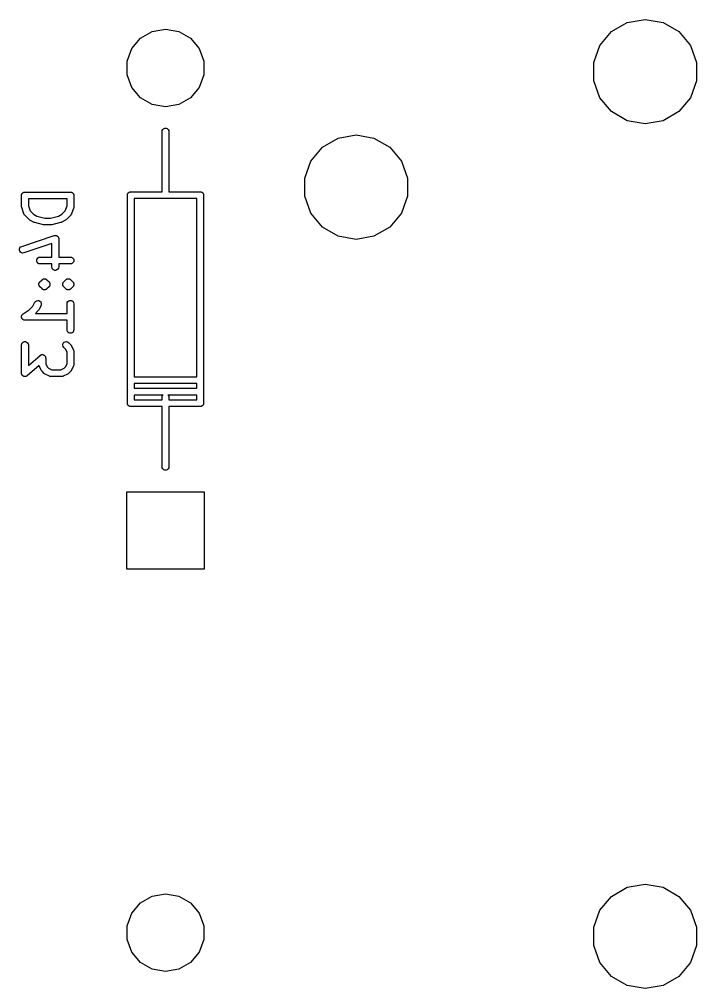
# Model space of a CAD drawing. Extents: x 17 to 273, y -105 to -8.
# Drawn here: x 257.79 to 272.67, y -37.07 to -15.77 of the extents above; entities that cross this region are included whole.
import ezdxf

# ---------------------------------------------------------------- set-up
doc = ezdxf.new("R2010")
doc.units = 0
doc.header["$MEASUREMENT"] = 0
doc.layers.add('BLACK', color=7, linetype='CONTINUOUS')

msp = doc.modelspace()

# ---------------------------------------------------------------- linework, layer by layer
at = {"layer": 'Black'}
for p, q in [((270.802, -16.0411), (271.148, -15.8418)), ((271.148, -15.8418), (271.54, -15.7726)), ((271.54, -15.7726), (271.932, -15.8418)), ((271.932, -15.8418), (272.278, -16.0411)), ((260.454, -16.1861), (260.711, -16.038)), ((260.711, -16.038), (261.003, -15.9866)), ((261.003, -15.9866), (261.294, -16.038)), ((261.294, -16.038), (261.551, -16.1861)), ((270.546, -16.3463), (270.802, -16.0411)), ((272.278, -16.0411), (272.534, -16.3463)), ((260.264, -16.413), (260.454, -16.1861)), ((261.551, -16.1861), (261.741, -16.413)), ((270.41, -16.7208), (270.546, -16.3463)), ((272.534, -16.3463), (272.67, -16.7208)), ((260.163, -16.6914), (260.264, -16.413)), ((261.741, -16.413), (261.842, -16.6914)), ((260.163, -16.9876), (260.163, -16.6914)), ((261.842, -16.6914), (261.842, -16.9876)), ((270.41, -17.1192), (270.41, -16.7208)), ((272.67, -16.7208), (272.67, -17.1192)), ((260.264, -17.2659), (260.163, -16.9876)), ((261.842, -16.9876), (261.741, -17.2659)), ((270.546, -17.4937), (270.41, -17.1192)), ((272.67, -17.1192), (272.534, -17.4937)), ((260.454, -17.4928), (260.264, -17.2659)), ((261.741, -17.2659), (261.551, -17.4928)), ((260.711, -17.6409), (260.454, -17.4928)), ((261.003, -17.6924), (260.711, -17.6409)), ((261.294, -17.6409), (261.003, -17.6924)), ((261.551, -17.4928), (261.294, -17.6409)), ((270.802, -17.7989), (270.546, -17.4937)), ((272.534, -17.4937), (272.278, -17.7989)), ((271.148, -17.9982), (270.802, -17.7989)), ((272.278, -17.7989), (271.932, -17.9982)), ((271.54, -18.0674), (271.148, -17.9982)), ((271.932, -17.9982), (271.54, -18.0674)), ((260.928, -18.2365), (260.932, -18.2108)), ((260.928, -19.5585), (260.928, -18.2365)), ((260.932, -18.2108), (260.945, -18.1883)), ((260.945, -18.1883), (260.965, -18.1715)), ((260.965, -18.1715), (260.99, -18.1626)), ((260.99, -18.1626), (261.016, -18.1626)), ((261.016, -18.1626), (261.04, -18.1715)), ((261.04, -18.1715), (261.06, -18.1883)), ((261.06, -18.1883), (261.073, -18.2108)), ((261.073, -18.2108), (261.078, -18.2365)), ((261.078, -18.2365), (261.078, -19.5585)), ((264.798, -18.3818), (265.19, -18.3126)), ((265.19, -18.3126), (265.582, -18.3818)), ((264.452, -18.5811), (264.798, -18.3818)), ((265.582, -18.3818), (265.928, -18.5811)), ((264.196, -18.8863), (264.452, -18.5811)), ((265.928, -18.5811), (266.184, -18.8863)), ((264.06, -19.2608), (264.196, -18.8863)), ((266.184, -18.8863), (266.32, -19.2608)), ((264.06, -19.6592), (264.06, -19.2608)), ((266.32, -19.2608), (266.32, -19.6592)), ((257.857, -19.5927), (257.862, -19.5885)), ((257.862, -19.5885), (257.867, -19.5835)), ((257.867, -19.5835), (257.872, -19.5802)), ((257.872, -19.5802), (257.877, -19.576)), ((257.877, -19.576), (257.884, -19.5737)), ((257.884, -19.5737), (257.889, -19.5704)), ((257.889, -19.5704), (257.896, -19.5693)), ((257.896, -19.5693), (257.902, -19.567)), ((257.902, -19.567), (257.908, -19.567)), ((257.908, -19.567), (257.915, -19.5659)), ((257.915, -19.5659), (258.915, -19.5659)), ((258.915, -19.5659), (258.921, -19.567)), ((258.921, -19.567), (258.928, -19.567)), ((258.928, -19.567), (258.934, -19.5693)), ((258.934, -19.5693), (258.941, -19.5704)), ((258.941, -19.5704), (258.946, -19.5737)), ((258.946, -19.5737), (258.952, -19.576)), ((258.952, -19.576), (258.957, -19.5802)), ((258.957, -19.5802), (258.963, -19.5835)), ((258.963, -19.5835), (258.967, -19.5885)), ((258.967, -19.5885), (258.972, -19.5927)), ((260.176, -19.596), (260.18, -19.591)), ((260.18, -19.591), (260.183, -19.5853)), ((260.183, -19.5853), (260.188, -19.5811)), ((260.188, -19.5811), (260.192, -19.576)), ((260.192, -19.576), (260.198, -19.5727)), ((260.198, -19.5727), (260.203, -19.5685)), ((260.203, -19.5685), (260.209, -19.5663)), ((260.209, -19.5663), (260.215, -19.563)), ((260.215, -19.563), (260.221, -19.5619)), ((260.221, -19.5619), (260.228, -19.5596)), ((260.228, -19.5596), (260.234, -19.5596)), ((260.234, -19.5596), (260.241, -19.5585)), ((260.241, -19.5585), (260.928, -19.5585)), ((261.078, -19.5585), (261.765, -19.5585)), ((261.765, -19.5585), (261.771, -19.5596)), ((261.771, -19.5596), (261.778, -19.5596)), ((261.778, -19.5596), (261.784, -19.5619)), ((261.784, -19.5619), (261.79, -19.563)), ((261.79, -19.563), (261.796, -19.5663)), ((261.796, -19.5663), (261.802, -19.5685)), ((261.802, -19.5685), (261.807, -19.5727)), ((261.807, -19.5727), (261.813, -19.576)), ((261.813, -19.576), (261.817, -19.5811)), ((261.817, -19.5811), (261.822, -19.5853)), ((261.822, -19.5853), (261.825, -19.591)), ((261.825, -19.591), (261.829, -19.596)), ((257.84, -19.6409), (257.841, -19.6344)), ((257.84, -19.879), (257.84, -19.6409)), ((257.841, -19.6279), (257.843, -19.6217)), ((257.841, -19.6344), (257.841, -19.6279)), ((257.843, -19.6217), (257.844, -19.6153)), ((257.844, -19.6153), (257.848, -19.6096)), ((257.848, -19.6096), (257.85, -19.6034)), ((257.85, -19.6034), (257.854, -19.5984)), ((257.854, -19.5984), (257.857, -19.5927)), ((257.99, -19.7159), (257.99, -19.8668)), ((258.84, -19.7159), (257.99, -19.7159)), ((258.84, -19.8668), (258.84, -19.7159)), ((258.972, -19.5927), (258.976, -19.5984)), ((258.976, -19.5984), (258.98, -19.6034)), ((258.98, -19.6034), (258.982, -19.6096)), ((258.982, -19.6096), (258.985, -19.6153)), ((258.985, -19.6153), (258.987, -19.6217)), ((258.987, -19.6217), (258.989, -19.6279)), ((258.989, -19.6279), (258.989, -19.6344)), ((258.989, -19.6344), (258.99, -19.6409)), ((258.99, -19.6409), (258.99, -19.879)), ((260.166, -19.6335), (260.167, -19.627)), ((260.166, -24.2055), (260.166, -19.6335)), ((260.167, -19.6205), (260.169, -19.6143)), ((260.167, -19.627), (260.167, -19.6205)), ((260.169, -19.6143), (260.17, -19.6078)), ((260.17, -19.6078), (260.173, -19.6021)), ((260.173, -19.6021), (260.176, -19.596)), ((260.316, -19.7085), (260.316, -23.6225)), ((261.69, -19.7085), (260.316, -19.7085)), ((261.69, -23.6225), (261.69, -19.7085)), ((261.829, -19.596), (261.832, -19.6021)), ((261.832, -19.6021), (261.835, -19.6078)), ((261.835, -19.6078), (261.836, -19.6143)), ((261.836, -19.6143), (261.838, -19.6205)), ((261.838, -19.6205), (261.838, -19.627)), ((261.838, -19.627), (261.84, -19.6335)), ((261.84, -19.6335), (261.84, -24.2055)), ((264.196, -20.0337), (264.06, -19.6592)), ((266.32, -19.6592), (266.184, -20.0337)), ((257.842, -19.8908), (257.84, -19.879)), ((257.844, -19.9027), (257.842, -19.8908)), ((257.891, -20.0456), (257.844, -19.9027)), ((257.99, -19.8668), (258.028, -19.9813)), ((258.028, -19.9813), (258.102, -20.0555)), ((258.728, -20.0555), (258.802, -19.9813)), ((258.802, -19.9813), (258.84, -19.8668)), ((258.986, -19.9027), (258.938, -20.0456)), ((258.988, -19.8908), (258.986, -19.9027)), ((258.99, -19.879), (258.988, -19.8908)), ((257.893, -20.0494), (257.891, -20.0456)), ((257.895, -20.0536), (257.893, -20.0494)), ((257.9, -20.0608), (257.895, -20.0536)), ((257.904, -20.0685), (257.9, -20.0608)), ((257.907, -20.0714), (257.904, -20.0685)), ((257.91, -20.0749), (257.907, -20.0714)), ((258.005, -20.1701), (257.91, -20.0749)), ((258.015, -20.177), (258.005, -20.1701)), ((258.024, -20.1842), (258.015, -20.177)), ((258.119, -20.2318), (258.024, -20.1842)), ((258.102, -20.0555), (258.179, -20.094)), ((258.179, -20.094), (258.353, -20.1373)), ((258.353, -20.1373), (258.477, -20.1373)), ((258.477, -20.1373), (258.651, -20.094)), ((258.651, -20.094), (258.728, -20.0555)), ((258.806, -20.1842), (258.71, -20.2318)), ((258.815, -20.177), (258.806, -20.1842)), ((258.825, -20.1701), (258.815, -20.177)), ((258.92, -20.0749), (258.825, -20.1701)), ((258.923, -20.0714), (258.92, -20.0749)), ((258.926, -20.0685), (258.923, -20.0714)), ((258.93, -20.0608), (258.926, -20.0685)), ((258.935, -20.0536), (258.93, -20.0608)), ((258.936, -20.0494), (258.935, -20.0536)), ((258.938, -20.0456), (258.936, -20.0494)), ((264.452, -20.3389), (264.196, -20.0337)), ((266.184, -20.0337), (265.928, -20.3389)), ((258.127, -20.2341), (258.119, -20.2318)), ((258.135, -20.2375), (258.127, -20.2341)), ((258.325, -20.2851), (258.135, -20.2375)), ((258.334, -20.2857), (258.325, -20.2851)), ((258.343, -20.2873), (258.334, -20.2857)), ((258.486, -20.2873), (258.343, -20.2873)), ((258.495, -20.2857), (258.486, -20.2873)), ((258.505, -20.2851), (258.495, -20.2857)), ((258.695, -20.2375), (258.505, -20.2851)), ((258.703, -20.2341), (258.695, -20.2375)), ((258.71, -20.2318), (258.703, -20.2341)), ((264.798, -20.5382), (264.452, -20.3389)), ((265.928, -20.3389), (265.582, -20.5382)), ((257.844, -20.7602), (258.558, -20.5221)), ((258.558, -20.5221), (258.563, -20.5213)), ((258.563, -20.5213), (258.569, -20.5194)), ((258.569, -20.5194), (258.576, -20.5194)), ((258.576, -20.5194), (258.584, -20.5183)), ((258.584, -20.5183), (258.589, -20.5194)), ((258.589, -20.5194), (258.595, -20.5194)), ((258.595, -20.5194), (258.602, -20.522)), ((258.602, -20.522), (258.609, -20.5235)), ((258.609, -20.5235), (258.614, -20.5264)), ((258.614, -20.5264), (258.619, -20.5283)), ((258.619, -20.5283), (258.625, -20.5332)), ((258.625, -20.5332), (258.631, -20.5372)), ((258.631, -20.5372), (258.635, -20.5415)), ((258.635, -20.5415), (258.639, -20.5451)), ((258.639, -20.5451), (258.643, -20.5516)), ((258.643, -20.5516), (258.648, -20.5576)), ((258.648, -20.5576), (258.649, -20.5628)), ((258.649, -20.5628), (258.652, -20.5676)), ((258.652, -20.5676), (258.653, -20.5751)), ((258.653, -20.5751), (258.656, -20.5823)), ((258.656, -20.5823), (258.656, -20.5878)), ((258.656, -20.5878), (258.657, -20.5933)), ((258.657, -20.5933), (258.657, -20.9945)), ((265.19, -20.6074), (264.798, -20.5382)), ((265.582, -20.5382), (265.19, -20.6074)), ((257.793, -20.8424), (257.794, -20.8163)), ((257.801, -20.8671), (257.793, -20.8424)), ((257.794, -20.8163), (257.803, -20.7921)), ((257.818, -20.8875), (257.801, -20.8671)), ((257.803, -20.7921), (257.821, -20.7726)), ((257.821, -20.7726), (257.844, -20.7602)), ((258.507, -20.6973), (257.891, -20.9025)), ((258.507, -20.9945), (258.507, -20.6973)), ((257.84, -20.9011), (257.818, -20.8875)), ((257.865, -20.9064), (257.84, -20.9011)), ((257.891, -20.9025), (257.865, -20.9064)), ((258.174, -21.0565), (258.183, -21.032)), ((258.174, -21.0825), (258.174, -21.0565)), ((258.183, -21.032), (258.2, -21.012)), ((258.2, -21.012), (258.223, -20.999)), ((258.223, -20.999), (258.248, -20.9945)), ((258.248, -20.9945), (258.507, -20.9945)), ((258.657, -20.9945), (258.915, -20.9945)), ((258.915, -20.9945), (258.941, -20.999)), ((258.941, -20.999), (258.963, -21.012)), ((258.963, -21.012), (258.98, -21.032)), ((258.98, -21.032), (258.989, -21.0565)), ((258.989, -21.0565), (258.989, -21.0825)), ((258.183, -21.107), (258.174, -21.0825)), ((258.2, -21.1269), (258.183, -21.107)), ((258.223, -21.14), (258.2, -21.1269)), ((258.248, -21.1445), (258.223, -21.14)), ((258.507, -21.1445), (258.248, -21.1445)), ((258.507, -21.2123), (258.507, -21.1445)), ((258.511, -21.238), (258.507, -21.2123)), ((258.524, -21.2605), (258.511, -21.238)), ((258.544, -21.2773), (258.524, -21.2605)), ((258.569, -21.2862), (258.544, -21.2773)), ((258.595, -21.2862), (258.569, -21.2862)), ((258.619, -21.2773), (258.595, -21.2862)), ((258.639, -21.2605), (258.619, -21.2773)), ((258.652, -21.238), (258.639, -21.2605)), ((258.657, -21.2123), (258.652, -21.238)), ((258.915, -21.1445), (258.657, -21.1445)), ((258.657, -21.1445), (258.657, -21.2123)), ((258.941, -21.14), (258.915, -21.1445)), ((258.963, -21.1269), (258.941, -21.14)), ((258.98, -21.107), (258.963, -21.1269)), ((258.989, -21.0825), (258.98, -21.107)), ((258.243, -21.5403), (258.29, -21.4926)), ((258.29, -21.4926), (258.296, -21.4889)), ((258.296, -21.4889), (258.3, -21.4842)), ((258.3, -21.4842), (258.306, -21.4815)), ((258.306, -21.4815), (258.312, -21.4777)), ((258.312, -21.4777), (258.318, -21.476)), ((258.318, -21.476), (258.324, -21.4732)), ((258.324, -21.4732), (258.331, -21.4727)), ((258.331, -21.4727), (258.337, -21.471)), ((258.337, -21.471), (258.343, -21.4715)), ((258.343, -21.4715), (258.35, -21.471)), ((258.35, -21.471), (258.356, -21.4727)), ((258.356, -21.4727), (258.363, -21.4732)), ((258.363, -21.4732), (258.369, -21.476)), ((258.369, -21.476), (258.375, -21.4777)), ((258.375, -21.4777), (258.381, -21.4815)), ((258.381, -21.4815), (258.387, -21.4842)), ((258.387, -21.4842), (258.391, -21.4889)), ((258.391, -21.4889), (258.397, -21.4926)), ((258.397, -21.4926), (258.444, -21.5403)), ((258.767, -21.5403), (258.814, -21.4926)), ((258.814, -21.4926), (258.82, -21.4889)), ((258.82, -21.4889), (258.824, -21.4842)), ((258.824, -21.4842), (258.83, -21.4815)), ((258.83, -21.4815), (258.836, -21.4777)), ((258.836, -21.4777), (258.842, -21.476)), ((258.842, -21.476), (258.848, -21.4732)), ((258.848, -21.4732), (258.854, -21.4727)), ((258.854, -21.4727), (258.861, -21.471)), ((258.861, -21.471), (258.867, -21.4715)), ((258.867, -21.4715), (258.874, -21.471)), ((258.874, -21.471), (258.88, -21.4727)), ((258.88, -21.4727), (258.887, -21.4732)), ((258.887, -21.4732), (258.893, -21.476)), ((258.893, -21.476), (258.899, -21.4777)), ((258.899, -21.4777), (258.904, -21.4815)), ((258.904, -21.4815), (258.91, -21.4842)), ((258.91, -21.4842), (258.915, -21.4889)), ((258.915, -21.4889), (258.92, -21.4926)), ((258.92, -21.4926), (258.968, -21.5403)), ((258.221, -21.5868), (258.222, -21.5836)), ((258.222, -21.5933), (258.221, -21.5868)), ((258.221, -21.5998), (258.222, -21.5933)), ((258.222, -21.603), (258.221, -21.5998)), ((258.222, -21.5803), (258.223, -21.5772)), ((258.222, -21.5836), (258.222, -21.5803)), ((258.222, -21.6063), (258.222, -21.603)), ((258.223, -21.6094), (258.222, -21.6063)), ((258.223, -21.5739), (258.226, -21.5679)), ((258.223, -21.5772), (258.223, -21.5739)), ((258.223, -21.6127), (258.223, -21.6094)), ((258.226, -21.6187), (258.223, -21.6127)), ((258.226, -21.5679), (258.228, -21.5616)), ((258.228, -21.625), (258.226, -21.6187)), ((258.228, -21.5616), (258.23, -21.5589)), ((258.23, -21.6277), (258.228, -21.625)), ((258.23, -21.5589), (258.231, -21.5558)), ((258.231, -21.6308), (258.23, -21.6277)), ((258.231, -21.5558), (258.233, -21.5533)), ((258.233, -21.6333), (258.231, -21.6308)), ((258.233, -21.5533), (258.234, -21.5503)), ((258.234, -21.6363), (258.233, -21.6333)), ((258.234, -21.5503), (258.239, -21.5456)), ((258.239, -21.641), (258.234, -21.6363)), ((258.239, -21.5456), (258.243, -21.5403)), ((258.243, -21.6463), (258.239, -21.641)), ((258.29, -21.6939), (258.243, -21.6463)), ((258.296, -21.6977), (258.29, -21.6939)), ((258.3, -21.7023), (258.296, -21.6977)), ((258.306, -21.7051), (258.3, -21.7023)), ((258.312, -21.7089), (258.306, -21.7051)), ((258.318, -21.7106), (258.312, -21.7089)), ((258.324, -21.7134), (258.318, -21.7106)), ((258.331, -21.7139), (258.324, -21.7134)), ((258.337, -21.7156), (258.331, -21.7139)), ((258.343, -21.7151), (258.337, -21.7156)), ((258.35, -21.7156), (258.343, -21.7151)), ((258.356, -21.7139), (258.35, -21.7156)), ((258.363, -21.7134), (258.356, -21.7139)), ((258.369, -21.7106), (258.363, -21.7134)), ((258.375, -21.7089), (258.369, -21.7106)), ((258.381, -21.7051), (258.375, -21.7089)), ((258.387, -21.7023), (258.381, -21.7051)), ((258.391, -21.6977), (258.387, -21.7023)), ((258.397, -21.6939), (258.391, -21.6977)), ((258.444, -21.6463), (258.397, -21.6939)), ((258.444, -21.5403), (258.448, -21.5456)), ((258.448, -21.641), (258.444, -21.6463)), ((258.448, -21.5456), (258.453, -21.5503)), ((258.453, -21.6363), (258.448, -21.641)), ((258.453, -21.5503), (258.454, -21.5533)), ((258.454, -21.6333), (258.453, -21.6363)), ((258.454, -21.5533), (258.456, -21.5558)), ((258.456, -21.6308), (258.454, -21.6333)), ((258.456, -21.5558), (258.457, -21.5589)), ((258.457, -21.6277), (258.456, -21.6308)), ((258.457, -21.5589), (258.459, -21.5616)), ((258.459, -21.625), (258.457, -21.6277)), ((258.459, -21.5616), (258.461, -21.5679)), ((258.461, -21.6186), (258.459, -21.625)), ((258.461, -21.5679), (258.464, -21.5739)), ((258.464, -21.6127), (258.461, -21.6186)), ((258.464, -21.5739), (258.464, -21.5772)), ((258.464, -21.5772), (258.465, -21.5803)), ((258.465, -21.6063), (258.464, -21.6094)), ((258.464, -21.6094), (258.464, -21.6127)), ((258.465, -21.5803), (258.465, -21.5836)), ((258.465, -21.5836), (258.466, -21.5868)), ((258.466, -21.5868), (258.465, -21.5933)), ((258.465, -21.5933), (258.466, -21.5998)), ((258.466, -21.5998), (258.465, -21.603)), ((258.465, -21.603), (258.465, -21.6063)), ((258.745, -21.5868), (258.746, -21.5836)), ((258.746, -21.5933), (258.745, -21.5868)), ((258.745, -21.5998), (258.746, -21.5933)), ((258.746, -21.603), (258.745, -21.5998)), ((258.746, -21.5803), (258.747, -21.5772)), ((258.746, -21.5836), (258.746, -21.5803)), ((258.746, -21.6063), (258.746, -21.603)), ((258.747, -21.6094), (258.746, -21.6063)), ((258.747, -21.5739), (258.75, -21.5679)), ((258.747, -21.5772), (258.747, -21.5739)), ((258.747, -21.6127), (258.747, -21.6094)), ((258.75, -21.6187), (258.747, -21.6127)), ((258.75, -21.5679), (258.752, -21.5616)), ((258.752, -21.625), (258.75, -21.6187)), ((258.752, -21.5616), (258.754, -21.5589)), ((258.754, -21.6277), (258.752, -21.625)), ((258.754, -21.5589), (258.755, -21.5558)), ((258.755, -21.6308), (258.754, -21.6277)), ((258.755, -21.5558), (258.757, -21.5533)), ((258.757, -21.6333), (258.755, -21.6308)), ((258.757, -21.5533), (258.758, -21.5503)), ((258.758, -21.6363), (258.757, -21.6333)), ((258.758, -21.5503), (258.763, -21.5456)), ((258.763, -21.641), (258.758, -21.6363)), ((258.763, -21.5456), (258.767, -21.5403)), ((258.767, -21.6463), (258.763, -21.641)), ((258.814, -21.6939), (258.767, -21.6463)), ((258.82, -21.6977), (258.814, -21.6939)), ((258.824, -21.7023), (258.82, -21.6977)), ((258.83, -21.7051), (258.824, -21.7023)), ((258.836, -21.7089), (258.83, -21.7051)), ((258.842, -21.7106), (258.836, -21.7089)), ((258.848, -21.7134), (258.842, -21.7106)), ((258.854, -21.7139), (258.848, -21.7134)), ((258.861, -21.7156), (258.854, -21.7139)), ((258.867, -21.7151), (258.861, -21.7156)), ((258.874, -21.7156), (258.867, -21.7151)), ((258.88, -21.7139), (258.874, -21.7156)), ((258.887, -21.7134), (258.88, -21.7139)), ((258.893, -21.7106), (258.887, -21.7134)), ((258.899, -21.7089), (258.893, -21.7106)), ((258.904, -21.7051), (258.899, -21.7089)), ((258.91, -21.7023), (258.904, -21.7051)), ((258.915, -21.6977), (258.91, -21.7023)), ((258.92, -21.6939), (258.915, -21.6977)), ((258.968, -21.6463), (258.92, -21.6939)), ((258.968, -21.5403), (258.972, -21.5456)), ((258.972, -21.641), (258.968, -21.6463)), ((258.972, -21.5456), (258.976, -21.5503)), ((258.976, -21.6363), (258.972, -21.641)), ((258.976, -21.5503), (258.978, -21.5533)), ((258.978, -21.6333), (258.976, -21.6363)), ((258.978, -21.5533), (258.98, -21.5558)), ((258.98, -21.6308), (258.978, -21.6333)), ((258.98, -21.5558), (258.981, -21.5589)), ((258.981, -21.6277), (258.98, -21.6308)), ((258.981, -21.5589), (258.983, -21.5616)), ((258.983, -21.625), (258.981, -21.6277)), ((258.983, -21.5616), (258.985, -21.5679)), ((258.985, -21.6186), (258.983, -21.625)), ((258.985, -21.5679), (258.987, -21.5739)), ((258.987, -21.6127), (258.985, -21.6186)), ((258.987, -21.5739), (258.988, -21.5772)), ((258.988, -21.6094), (258.987, -21.6127)), ((258.988, -21.5772), (258.989, -21.5803)), ((258.989, -21.6063), (258.988, -21.6094)), ((258.989, -21.5803), (258.989, -21.5836)), ((258.989, -21.5836), (258.99, -21.5868)), ((258.99, -21.5868), (258.989, -21.5933)), ((258.989, -21.5933), (258.99, -21.5998)), ((258.99, -21.5998), (258.989, -21.603)), ((258.989, -21.603), (258.989, -21.6063)), ((258.01, -22.1541), (258.091, -22.0727)), ((258.091, -22.0727), (258.134, -21.9883)), ((258.134, -21.9883), (258.149, -21.9674)), ((258.149, -21.9674), (258.171, -21.953)), ((258.171, -21.953), (258.196, -21.947)), ((258.196, -21.947), (258.222, -21.95)), ((258.268, -22.0554), (258.22, -22.1506)), ((258.222, -21.95), (258.245, -21.9616)), ((258.245, -21.9616), (258.263, -21.9805)), ((258.263, -21.9805), (258.274, -22.0044)), ((258.275, -22.0304), (258.268, -22.0554)), ((258.274, -22.0044), (258.275, -22.0304)), ((258.84, -22.0219), (258.844, -21.9962)), ((258.84, -22.2326), (258.84, -22.0219)), ((258.844, -21.9962), (258.857, -21.9737)), ((258.857, -21.9737), (258.877, -21.9569)), ((258.877, -21.9569), (258.902, -21.948)), ((258.902, -21.948), (258.928, -21.948)), ((258.928, -21.948), (258.952, -21.9569)), ((258.952, -21.9569), (258.972, -21.9737)), ((258.972, -21.9737), (258.985, -21.9962)), ((258.985, -21.9962), (258.99, -22.0219)), ((258.99, -22.0219), (258.99, -22.5933)), ((257.84, -22.3124), (257.841, -22.3035)), ((257.841, -22.3164), (257.84, -22.3124)), ((257.841, -22.2946), (257.842, -22.2906)), ((257.841, -22.3035), (257.841, -22.2946)), ((257.841, -22.3206), (257.841, -22.3164)), ((257.844, -22.329), (257.841, -22.3206)), ((257.842, -22.2906), (257.843, -22.2865)), ((257.843, -22.2865), (257.847, -22.2785)), ((257.846, -22.3377), (257.844, -22.329)), ((257.849, -22.3412), (257.846, -22.3377)), ((257.847, -22.2785), (257.85, -22.2701)), ((257.85, -22.3451), (257.849, -22.3412)), ((257.85, -22.2701), (257.853, -22.2669)), ((257.856, -22.3519), (257.85, -22.3451)), ((257.853, -22.2669), (257.854, -22.2632)), ((257.854, -22.2632), (257.861, -22.257)), ((257.861, -22.3594), (257.856, -22.3519)), ((257.861, -22.257), (257.867, -22.2501)), ((257.864, -22.3618), (257.861, -22.3594)), ((257.867, -22.2501), (257.87, -22.248)), ((257.87, -22.248), (257.873, -22.2452)), ((257.873, -22.2452), (258.01, -22.1541)), ((258.206, -22.1701), (258.144, -22.2326)), ((258.144, -22.2326), (258.84, -22.2326)), ((258.213, -22.1603), (258.206, -22.1701)), ((258.22, -22.1506), (258.213, -22.1603)), ((257.867, -22.365), (257.864, -22.3618)), ((257.874, -22.3695), (257.867, -22.365)), ((257.882, -22.3748), (257.874, -22.3695)), ((257.886, -22.376), (257.882, -22.3748)), ((257.889, -22.3781), (257.886, -22.376)), ((257.898, -22.3796), (257.889, -22.3781)), ((257.907, -22.3821), (257.898, -22.3796)), ((257.911, -22.3819), (257.907, -22.3821)), ((257.915, -22.3826), (257.911, -22.3819)), ((258.84, -22.3826), (257.915, -22.3826)), ((258.84, -22.5933), (258.84, -22.3826)), ((258.844, -22.6189), (258.84, -22.5933)), ((258.857, -22.6415), (258.844, -22.6189)), ((258.877, -22.6582), (258.857, -22.6415)), ((258.902, -22.6672), (258.877, -22.6582)), ((258.928, -22.6672), (258.902, -22.6672)), ((258.952, -22.6582), (258.928, -22.6672)), ((258.972, -22.6415), (258.952, -22.6582)), ((258.985, -22.6189), (258.972, -22.6415)), ((258.99, -22.5933), (258.985, -22.6189)), ((257.84, -22.9266), (257.844, -22.901)), ((257.84, -23.5457), (257.84, -22.9266)), ((257.844, -22.901), (257.857, -22.8784)), ((257.857, -22.8784), (257.877, -22.8617)), ((257.877, -22.8617), (257.902, -22.8528)), ((257.902, -22.8528), (257.928, -22.8528)), ((257.928, -22.8528), (257.952, -22.8617)), ((257.952, -22.8617), (257.972, -22.8784)), ((257.972, -22.8784), (257.985, -22.901)), ((257.985, -22.901), (257.99, -22.9266)), ((257.99, -22.9266), (257.99, -23.3804)), ((258.745, -22.9332), (258.747, -22.9072)), ((258.752, -22.9583), (258.745, -22.9332)), ((258.747, -22.9072), (258.758, -22.8836)), ((258.767, -22.9797), (258.752, -22.9583)), ((258.758, -22.8836), (258.777, -22.8652)), ((258.806, -23.0187), (258.767, -22.9797)), ((258.777, -22.8652), (258.8, -22.8542)), ((258.8, -22.8542), (258.826, -22.8519)), ((258.826, -22.8519), (258.851, -22.8586)), ((258.851, -22.8586), (258.873, -22.8736)), ((258.873, -22.8736), (258.92, -22.9212)), ((258.92, -22.9212), (258.927, -22.931)), ((258.927, -22.931), (258.934, -22.9407)), ((258.934, -22.9407), (258.982, -23.0359)), ((257.99, -23.3804), (258.246, -23.1559)), ((258.246, -23.1559), (258.253, -23.1521)), ((258.253, -23.1521), (258.258, -23.1474)), ((258.258, -23.1474), (258.264, -23.1454)), ((258.264, -23.1454), (258.269, -23.1424)), ((258.269, -23.1424), (258.276, -23.141)), ((258.276, -23.141), (258.283, -23.1385)), ((258.283, -23.1385), (258.289, -23.1385)), ((258.289, -23.1385), (258.294, -23.1374)), ((258.294, -23.1374), (258.302, -23.1385)), ((258.302, -23.1385), (258.309, -23.1385)), ((258.309, -23.1385), (258.314, -23.1405)), ((258.314, -23.1405), (258.32, -23.1413)), ((258.32, -23.1413), (258.326, -23.1449)), ((258.326, -23.1449), (258.333, -23.1474)), ((258.333, -23.1474), (258.338, -23.1511)), ((258.338, -23.1511), (258.343, -23.1539)), ((258.343, -23.1539), (258.348, -23.1594)), ((258.348, -23.1594), (258.353, -23.1641)), ((258.353, -23.1641), (258.356, -23.1691)), ((258.356, -23.1691), (258.36, -23.1735)), ((258.36, -23.1735), (258.363, -23.1803)), ((258.363, -23.1803), (258.366, -23.1867)), ((258.366, -23.1867), (258.367, -23.1924)), ((258.367, -23.1924), (258.369, -23.1978)), ((258.369, -23.1978), (258.37, -23.2051)), ((258.37, -23.2051), (258.371, -23.2123)), ((258.84, -23.0872), (258.806, -23.0187)), ((258.84, -23.3375), (258.84, -23.0872)), ((258.982, -23.0359), (258.983, -23.0401)), ((258.983, -23.0401), (258.985, -23.0438)), ((258.985, -23.0438), (258.987, -23.0525)), ((258.987, -23.0525), (258.989, -23.0609)), ((258.989, -23.0609), (258.989, -23.0652)), ((258.989, -23.0652), (258.99, -23.0695)), ((258.99, -23.0695), (258.99, -23.3552)), ((258.224, -23.3746), (257.964, -23.6021)), ((258.225, -23.3808), (258.224, -23.3746)), ((258.228, -23.3846), (258.225, -23.3808)), ((258.229, -23.3887), (258.228, -23.3846)), ((258.276, -23.484), (258.229, -23.3887)), ((258.371, -23.2123), (258.371, -23.3375)), ((258.371, -23.3375), (258.405, -23.406)), ((258.405, -23.406), (258.436, -23.4364)), ((258.775, -23.4364), (258.806, -23.406)), ((258.806, -23.406), (258.84, -23.3375)), ((258.982, -23.3887), (258.934, -23.484)), ((258.983, -23.3846), (258.982, -23.3887)), ((258.985, -23.3808), (258.983, -23.3846)), ((258.987, -23.3722), (258.985, -23.3808)), ((258.989, -23.3638), (258.987, -23.3722)), ((258.99, -23.3552), (258.989, -23.3595)), ((258.989, -23.3595), (258.989, -23.3638)), ((257.841, -23.5529), (257.84, -23.5457)), ((257.841, -23.5602), (257.841, -23.5529)), ((257.843, -23.5656), (257.841, -23.5602)), ((257.844, -23.5713), (257.843, -23.5656)), ((257.848, -23.5777), (257.844, -23.5713)), ((257.851, -23.5845), (257.848, -23.5777)), ((257.855, -23.5889), (257.851, -23.5845)), ((257.857, -23.5939), (257.855, -23.5889)), ((257.863, -23.5986), (257.857, -23.5939)), ((257.868, -23.6041), (257.863, -23.5986)), ((257.873, -23.6069), (257.868, -23.6041)), ((257.877, -23.6106), (257.873, -23.6069)), ((257.884, -23.6131), (257.877, -23.6106)), ((257.891, -23.6167), (257.884, -23.6131)), ((257.896, -23.6176), (257.891, -23.6167)), ((257.902, -23.6195), (257.896, -23.6176)), ((257.909, -23.6195), (257.902, -23.6195)), ((257.916, -23.6207), (257.909, -23.6195)), ((257.922, -23.6195), (257.916, -23.6207)), ((257.928, -23.6195), (257.922, -23.6195)), ((257.935, -23.617), (257.928, -23.6195)), ((257.942, -23.6156), (257.935, -23.617)), ((257.947, -23.6126), (257.942, -23.6156)), ((257.952, -23.6106), (257.947, -23.6126)), ((257.958, -23.6059), (257.952, -23.6106)), ((257.964, -23.6021), (257.958, -23.6059)), ((258.284, -23.4936), (258.276, -23.484)), ((258.29, -23.5035), (258.284, -23.4936)), ((258.338, -23.5511), (258.29, -23.5035)), ((258.348, -23.558), (258.338, -23.5511)), ((258.358, -23.5651), (258.348, -23.558)), ((258.453, -23.6128), (258.358, -23.5651)), ((258.436, -23.4364), (258.504, -23.4707)), ((258.457, -23.614), (258.453, -23.6128)), ((258.461, -23.6161), (258.457, -23.614)), ((258.469, -23.6177), (258.461, -23.6161)), ((258.478, -23.6202), (258.469, -23.6177)), ((258.482, -23.6199), (258.478, -23.6202)), ((258.486, -23.6207), (258.482, -23.6199)), ((258.724, -23.6207), (258.486, -23.6207)), ((258.504, -23.4707), (258.707, -23.4707)), ((258.707, -23.4707), (258.775, -23.4364)), ((258.729, -23.6199), (258.724, -23.6207)), ((258.733, -23.6202), (258.729, -23.6199)), ((258.741, -23.6177), (258.733, -23.6202)), ((258.75, -23.6161), (258.741, -23.6177)), ((258.754, -23.614), (258.75, -23.6161)), ((258.758, -23.6128), (258.754, -23.614)), ((258.853, -23.5651), (258.758, -23.6128)), ((258.863, -23.558), (258.853, -23.5651)), ((258.873, -23.5511), (258.863, -23.558)), ((258.92, -23.5035), (258.873, -23.5511)), ((258.927, -23.4936), (258.92, -23.5035)), ((258.934, -23.484), (258.927, -23.4936)), ((260.316, -23.6225), (261.69, -23.6225)), ((260.316, -23.7725), (260.316, -23.8765)), ((261.69, -23.7725), (260.316, -23.7725)), ((261.69, -23.8765), (261.69, -23.7725)), ((260.316, -23.8765), (261.69, -23.8765)), ((260.316, -24.0265), (260.316, -24.1305)), ((260.95, -24.0265), (260.316, -24.0265)), ((260.928, -24.0785), (260.932, -24.0528)), ((260.932, -24.0528), (260.945, -24.0303)), ((260.945, -24.0303), (260.95, -24.0265)), ((261.055, -24.0265), (261.06, -24.0303)), ((261.69, -24.0265), (261.055, -24.0265)), ((261.06, -24.0303), (261.073, -24.0528)), ((261.073, -24.0528), (261.078, -24.0785)), ((261.69, -24.1305), (261.69, -24.0265)), ((260.167, -24.2119), (260.166, -24.2055)), ((260.167, -24.2185), (260.167, -24.2119)), ((260.169, -24.2247), (260.167, -24.2185)), ((260.17, -24.2311), (260.169, -24.2247)), ((260.173, -24.2368), (260.17, -24.2311)), ((260.176, -24.243), (260.173, -24.2368)), ((260.18, -24.248), (260.176, -24.243)), ((260.183, -24.2537), (260.18, -24.248)), ((260.188, -24.2579), (260.183, -24.2537)), ((260.192, -24.2629), (260.188, -24.2579)), ((260.198, -24.2662), (260.192, -24.2629)), ((260.203, -24.2704), (260.198, -24.2662)), ((260.209, -24.2727), (260.203, -24.2704)), ((260.215, -24.276), (260.209, -24.2727)), ((260.221, -24.2771), (260.215, -24.276)), ((260.316, -24.1305), (260.928, -24.1305)), ((260.928, -24.1305), (260.928, -24.0785)), ((261.078, -24.0785), (261.078, -24.1305)), ((261.078, -24.1305), (261.69, -24.1305)), ((261.79, -24.276), (261.784, -24.2771)), ((261.796, -24.2727), (261.79, -24.276)), ((261.802, -24.2704), (261.796, -24.2727)), ((261.807, -24.2662), (261.802, -24.2704)), ((261.813, -24.2629), (261.807, -24.2662)), ((261.817, -24.2579), (261.813, -24.2629)), ((261.822, -24.2537), (261.817, -24.2579)), ((261.825, -24.248), (261.822, -24.2537)), ((261.829, -24.243), (261.825, -24.248)), ((261.832, -24.2368), (261.829, -24.243)), ((261.835, -24.2311), (261.832, -24.2368)), ((261.836, -24.2247), (261.835, -24.2311)), ((261.838, -24.2185), (261.836, -24.2247)), ((261.84, -24.2055), (261.838, -24.2119)), ((261.838, -24.2119), (261.838, -24.2185)), ((260.228, -24.2793), (260.221, -24.2771)), ((260.234, -24.2793), (260.228, -24.2793)), ((260.241, -24.2805), (260.234, -24.2793)), ((260.928, -24.2805), (260.241, -24.2805)), ((260.928, -25.6025), (260.928, -24.2805)), ((261.765, -24.2805), (261.078, -24.2805)), ((261.078, -24.2805), (261.078, -25.6025)), ((261.771, -24.2793), (261.765, -24.2805)), ((261.778, -24.2793), (261.771, -24.2793)), ((261.784, -24.2771), (261.778, -24.2793)), ((260.932, -25.6281), (260.928, -25.6025)), ((260.945, -25.6507), (260.932, -25.6281)), ((260.965, -25.6674), (260.945, -25.6507)), ((260.99, -25.6763), (260.965, -25.6674)), ((261.016, -25.6763), (260.99, -25.6763)), ((261.04, -25.6674), (261.016, -25.6763)), ((261.06, -25.6507), (261.04, -25.6674)), ((261.073, -25.6281), (261.06, -25.6507)), ((261.078, -25.6025), (261.073, -25.6281)), ((260.153, -27.8491), (260.153, -26.1498)), ((260.153, -26.1498), (261.852, -26.1498)), ((261.852, -26.1498), (261.852, -27.8491)), ((261.852, -27.8491), (260.153, -27.8491)), ((270.802, -35.0411), (271.148, -34.8418)), ((271.148, -34.8418), (271.54, -34.7726)), ((271.54, -34.7726), (271.932, -34.8418)), ((271.932, -34.8418), (272.278, -35.0411)), ((260.454, -35.1861), (260.711, -35.038)), ((260.711, -35.038), (261.003, -34.9866)), ((261.003, -34.9866), (261.294, -35.038)), ((261.294, -35.038), (261.551, -35.1861)), ((270.546, -35.3463), (270.802, -35.0411)), ((272.278, -35.0411), (272.534, -35.3463)), ((260.264, -35.413), (260.454, -35.1861)), ((261.551, -35.1861), (261.741, -35.413)), ((270.41, -35.7208), (270.546, -35.3463)), ((272.534, -35.3463), (272.67, -35.7208)), ((260.163, -35.6914), (260.264, -35.413)), ((261.741, -35.413), (261.842, -35.6914)), ((260.163, -35.9876), (260.163, -35.6914)), ((261.842, -35.6914), (261.842, -35.9876)), ((270.41, -36.1192), (270.41, -35.7208)), ((272.67, -35.7208), (272.67, -36.1192)), ((260.264, -36.2659), (260.163, -35.9876)), ((261.842, -35.9876), (261.741, -36.2659)), ((270.546, -36.4937), (270.41, -36.1192)), ((272.67, -36.1192), (272.534, -36.4937)), ((260.454, -36.4928), (260.264, -36.2659)), ((261.741, -36.2659), (261.551, -36.4928)), ((260.711, -36.6409), (260.454, -36.4928)), ((261.551, -36.4928), (261.294, -36.6409)), ((270.802, -36.7989), (270.546, -36.4937)), ((272.534, -36.4937), (272.278, -36.7989)), ((261.003, -36.6924), (260.711, -36.6409)), ((261.294, -36.6409), (261.003, -36.6924)), ((271.148, -36.9982), (270.802, -36.7989)), ((272.278, -36.7989), (271.932, -36.9982)), ((271.54, -37.0674), (271.148, -36.9982)), ((271.932, -36.9982), (271.54, -37.0674))]:
    msp.add_line(p, q, dxfattribs=at)

doc.saveas('drawing.dxf')
